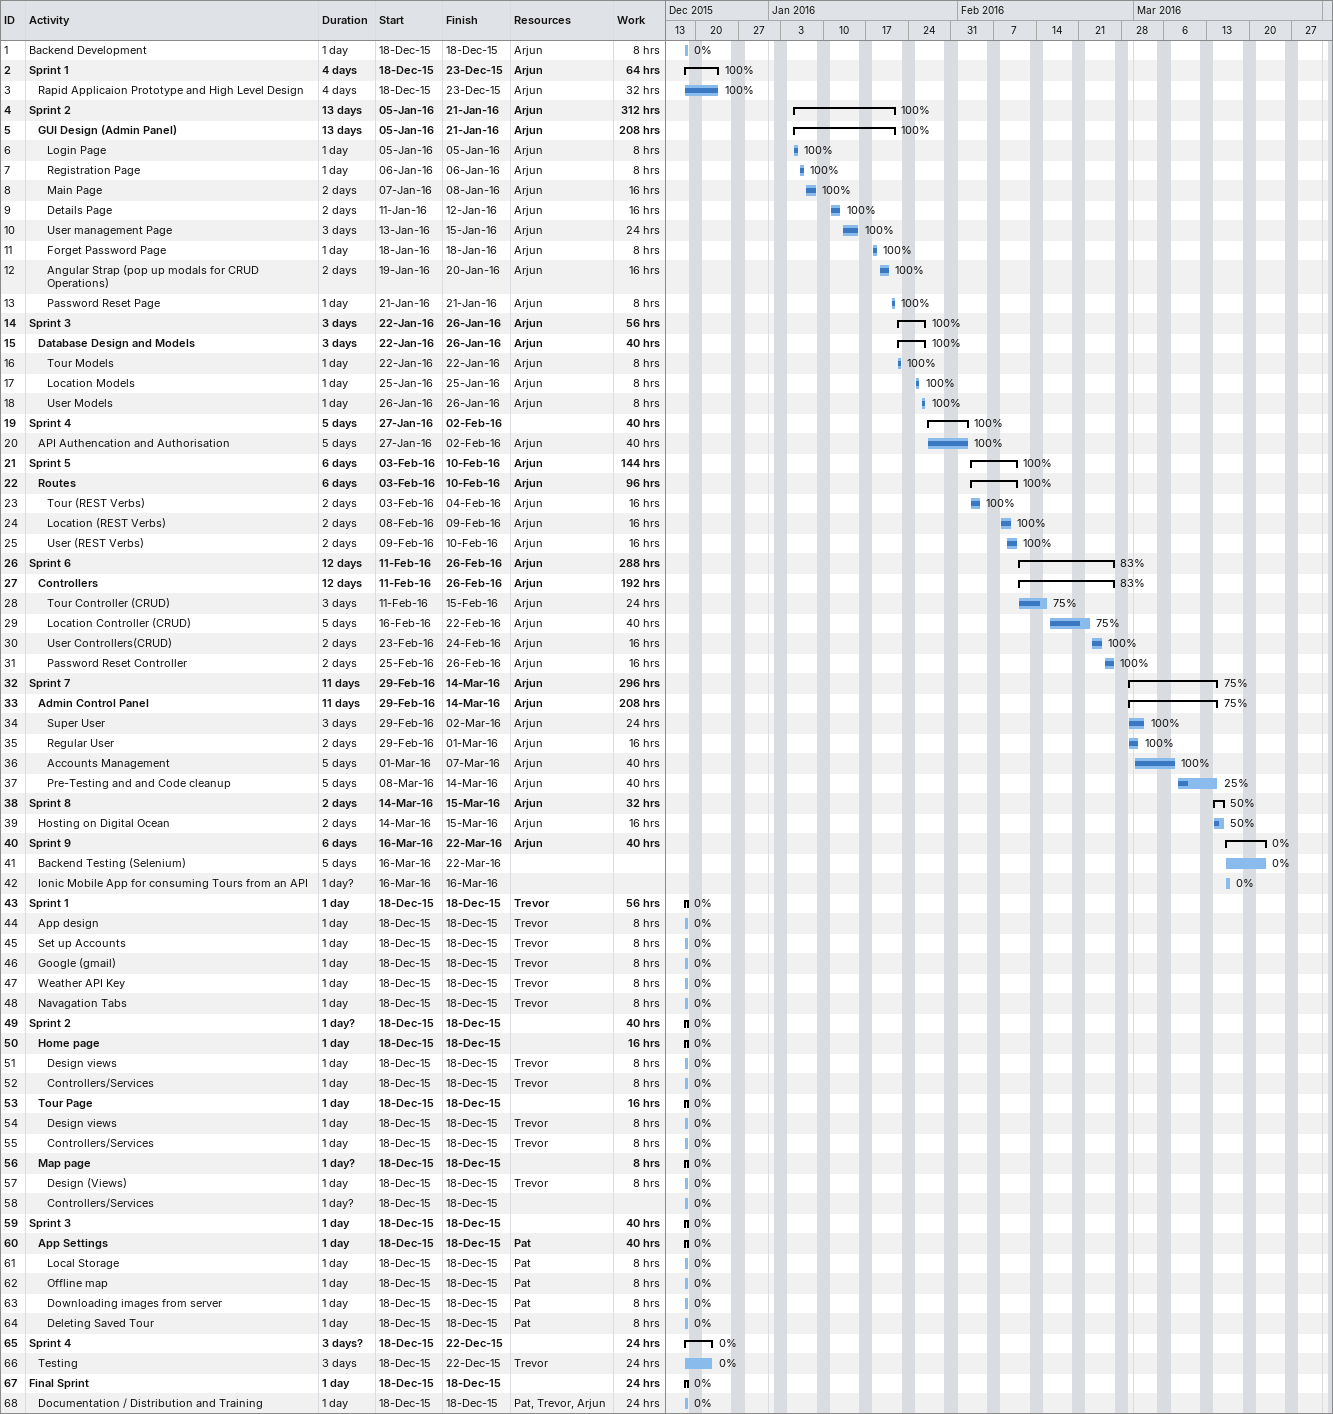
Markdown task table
| ID | Level | Task | Duration | Start | Finish | Resources | % complete | Work (h) |
|---|---|---|---|---|---|---|---|---|
| 1 | 1 | Backend Development | 1d | 2015-12-18 | 2015-12-18 | Arjun | 0 | 8 |
| 2 | 1 | **Sprint 1** | 4d | 2015-12-18 | 2015-12-23 | Arjun | 100 | 64 |
| 3 | 2 | Rapid Applicaion Prototype and High Level Design | 4d | 2015-12-18 | 2015-12-23 | Arjun | 100 | 32 |
| 4 | 1 | **Sprint 2** | 13d | 2016-01-05 | 2016-01-21 | Arjun | 100 | 312 |
| 5 | 2 | **GUI Design (Admin Panel)** | 13d | 2016-01-05 | 2016-01-21 | Arjun | 100 | 208 |
| 6 | 3 | Login Page | 1d | 2016-01-05 | 2016-01-05 | Arjun | 100 | 8 |
| 7 | 3 | Registration Page | 1d | 2016-01-06 | 2016-01-06 | Arjun | 100 | 8 |
| 8 | 3 | Main Page | 2d | 2016-01-07 | 2016-01-08 | Arjun | 100 | 16 |
| 9 | 3 | Details Page | 2d | 2016-01-11 | 2016-01-12 | Arjun | 100 | 16 |
| 10 | 3 | User management Page | 3d | 2016-01-13 | 2016-01-15 | Arjun | 100 | 24 |
| 11 | 3 | Forget Password Page | 1d | 2016-01-18 | 2016-01-18 | Arjun | 100 | 8 |
| 12 | 3 | Angular Strap (pop up modals for CRUD Operations) | 2d | 2016-01-19 | 2016-01-20 | Arjun | 100 | 16 |
| 13 | 3 | Password Reset Page | 1d | 2016-01-21 | 2016-01-21 | Arjun | 100 | 8 |
| 14 | 1 | **Sprint 3** | 3d | 2016-01-22 | 2016-01-26 | Arjun | 100 | 56 |
| 15 | 2 | **Database Design and Models** | 3d | 2016-01-22 | 2016-01-26 | Arjun | 100 | 40 |
| 16 | 3 | Tour Models | 1d | 2016-01-22 | 2016-01-22 | Arjun | 100 | 8 |
| 17 | 3 | Location Models | 1d | 2016-01-25 | 2016-01-25 | Arjun | 100 | 8 |
| 18 | 3 | User Models | 1d | 2016-01-26 | 2016-01-26 | Arjun | 100 | 8 |
| 19 | 1 | **Sprint 4** | 5d | 2016-01-27 | 2016-02-02 |  | 100 | 40 |
| 20 | 2 | API Authencation and Authorisation | 5d | 2016-01-27 | 2016-02-02 | Arjun | 100 | 40 |
| 21 | 1 | **Sprint 5** | 6d | 2016-02-03 | 2016-02-10 | Arjun | 100 | 144 |
| 22 | 2 | **Routes** | 6d | 2016-02-03 | 2016-02-10 | Arjun | 100 | 96 |
| 23 | 3 | Tour (REST Verbs) | 2d | 2016-02-03 | 2016-02-04 | Arjun | 100 | 16 |
| 24 | 3 | Location (REST Verbs) | 2d | 2016-02-08 | 2016-02-09 | Arjun | 100 | 16 |
| 25 | 3 | User (REST Verbs) | 2d | 2016-02-09 | 2016-02-10 | Arjun | 100 | 16 |
| 26 | 1 | **Sprint 6** | 12d | 2016-02-11 | 2016-02-26 | Arjun | 83 | 288 |
| 27 | 2 | **Controllers** | 12d | 2016-02-11 | 2016-02-26 | Arjun | 83 | 192 |
| 28 | 3 | Tour Controller (CRUD) | 3d | 2016-02-11 | 2016-02-15 | Arjun | 75 | 24 |
| 29 | 3 | Location Controller (CRUD) | 5d | 2016-02-16 | 2016-02-22 | Arjun | 75 | 40 |
| 30 | 3 | User Controllers(CRUD) | 2d | 2016-02-23 | 2016-02-24 | Arjun | 100 | 16 |
| 31 | 3 | Password Reset Controller | 2d | 2016-02-25 | 2016-02-26 | Arjun | 100 | 16 |
| 32 | 1 | **Sprint 7** | 11d | 2016-02-29 | 2016-03-14 | Arjun | 75 | 296 |
| 33 | 2 | **Admin Control Panel** | 11d | 2016-02-29 | 2016-03-14 | Arjun | 75 | 208 |
| 34 | 3 | Super User | 3d | 2016-02-29 | 2016-03-02 | Arjun | 100 | 24 |
| 35 | 3 | Regular User | 2d | 2016-02-29 | 2016-03-01 | Arjun | 100 | 16 |
| 36 | 3 | Accounts Management | 5d | 2016-03-01 | 2016-03-07 | Arjun | 100 | 40 |
| 37 | 3 | Pre-Testing and and Code cleanup | 5d | 2016-03-08 | 2016-03-14 | Arjun | 25 | 40 |
| 38 | 1 | **Sprint 8** | 2d | 2016-03-14 | 2016-03-15 | Arjun | 50 | 32 |
| 39 | 2 | Hosting on Digital Ocean | 2d | 2016-03-14 | 2016-03-15 | Arjun | 50 | 16 |
| 40 | 1 | **Sprint 9** | 6d | 2016-03-16 | 2016-03-22 | Arjun | 0 | 40 |
| 41 | 2 | Backend Testing (Selenium) | 5d | 2016-03-16 | 2016-03-22 |  | 0 |  |
| 42 | 2 | Ionic Mobile App for consuming Tours from an API | 1d? | 2016-03-16 | 2016-03-16 |  | 0 |  |
| 43 | 1 | **Sprint 1** | 1d | 2015-12-18 | 2015-12-18 | Trevor | 0 | 56 |
| 44 | 2 | App design | 1d | 2015-12-18 | 2015-12-18 | Trevor | 0 | 8 |
| 45 | 2 | Set up Accounts | 1d | 2015-12-18 | 2015-12-18 | Trevor | 0 | 8 |
| 46 | 2 | Google (gmail) | 1d | 2015-12-18 | 2015-12-18 | Trevor | 0 | 8 |
| 47 | 2 | Weather API Key | 1d | 2015-12-18 | 2015-12-18 | Trevor | 0 | 8 |
| 48 | 2 | Navagation Tabs | 1d | 2015-12-18 | 2015-12-18 | Trevor | 0 | 8 |
| 49 | 1 | **Sprint 2** | 1d? | 2015-12-18 | 2015-12-18 |  | 0 | 40 |
| 50 | 2 | **Home page** | 1d | 2015-12-18 | 2015-12-18 |  | 0 | 16 |
| 51 | 3 | Design views | 1d | 2015-12-18 | 2015-12-18 | Trevor | 0 | 8 |
| 52 | 3 | Controllers/Services | 1d | 2015-12-18 | 2015-12-18 | Trevor | 0 | 8 |
| 53 | 2 | **Tour Page** | 1d | 2015-12-18 | 2015-12-18 |  | 0 | 16 |
| 54 | 3 | Design views | 1d | 2015-12-18 | 2015-12-18 | Trevor | 0 | 8 |
| 55 | 3 | Controllers/Services | 1d | 2015-12-18 | 2015-12-18 | Trevor | 0 | 8 |
| 56 | 2 | **Map page** | 1d? | 2015-12-18 | 2015-12-18 |  | 0 | 8 |
| 57 | 3 | Design (Views) | 1d | 2015-12-18 | 2015-12-18 | Trevor | 0 | 8 |
| 58 | 3 | Controllers/Services | 1d? | 2015-12-18 | 2015-12-18 |  | 0 |  |
| 59 | 1 | **Sprint 3** | 1d | 2015-12-18 | 2015-12-18 |  | 0 | 40 |
| 60 | 2 | **App Settings** | 1d | 2015-12-18 | 2015-12-18 | Pat | 0 | 40 |
| 61 | 3 | Local Storage | 1d | 2015-12-18 | 2015-12-18 | Pat | 0 | 8 |
| 62 | 3 | Offline map | 1d | 2015-12-18 | 2015-12-18 | Pat | 0 | 8 |
| 63 | 3 | Downloading images from server | 1d | 2015-12-18 | 2015-12-18 | Pat | 0 | 8 |
| 64 | 3 | Deleting Saved Tour | 1d | 2015-12-18 | 2015-12-18 | Pat | 0 | 8 |
| 65 | 1 | **Sprint 4** | 3d? | 2015-12-18 | 2015-12-22 |  | 0 | 24 |
| 66 | 2 | Testing | 3d | 2015-12-18 | 2015-12-22 | Trevor | 0 | 24 |
| 67 | 1 | **Final Sprint** | 1d | 2015-12-18 | 2015-12-18 |  | 0 | 24 |
| 68 | 2 | Documentation / Distribution and Training | 1d | 2015-12-18 | 2015-12-18 | Pat, Trevor, Arjun | 0 | 24 |
